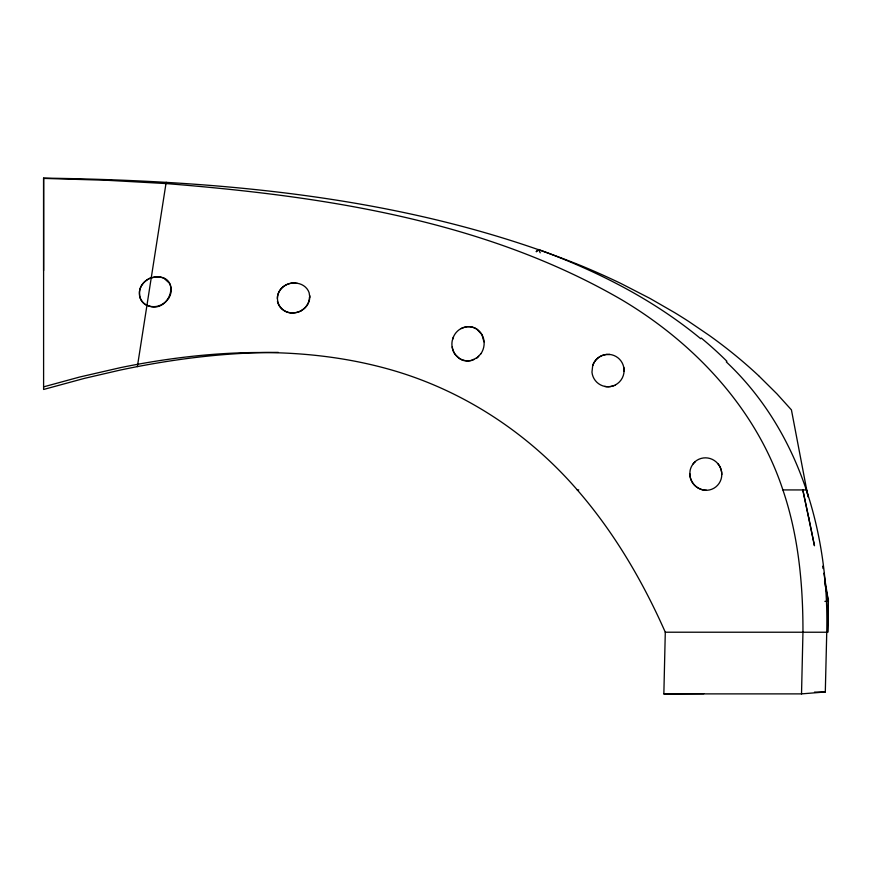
<?xml version="1.0" encoding="UTF-8"?>
<svg xmlns="http://www.w3.org/2000/svg" width="872" height="872" viewBox="0 0 872 872"><rect width="100%" height="100%" fill="white"/><g stroke="black" fill="none" stroke-linecap="round" stroke-linejoin="round"><path stroke-width="1.31" d="M43.6 270.582L43.6 178.106C225.041 180.689 410.407 197.105 580.251 265.35A808.028 726.561 -25.3 0 1 620.733 283.389L649.945 298.398L674.721 312.677A664.039 597.08 -25.3 0 1 688.771 321.495L709.296 335.448A568.359 511.047 -25.3 0 1 759.392 376.41M43.6 386.863L79.69 377.02L120.609 367.613A826.024 805.477 -5.3 0 1 137.765 364.278C220.91 349.138 307.936 346.348 389.915 369.51C462.552 389.991 528.007 432.904 577.264 489.911C614.041 532.214 642.664 581.068 665.292 632.211L827.692 632.233L828.4 599.435M827.692 632.233L828.4 601.364L823.877 573.242M703.846 693.665L663.854 693.883L665.292 632.211M663.854 693.883L801.521 693.883L802.959 632.211C803.047 584.186 798.436 535.615 782.893 489.922C756.111 408.521 694.308 342.881 621.529 299.695C483.807 219.842 322.346 196.058 166.018 183.567L106.602 180.264L43.6 178.4M801.521 693.883L825.304 691.976L826.743 632.222C829.163 533.697 799.831 431.062 726.289 361.902M695.104 461.626A16.11 15.969 50.7 0 1 717.754 463.577A16.623 16.503 -84.7 0 1 721.798 474.51A15.881 15.598 88.1 0 1 707.148 490.271L706.385 490.228A16.481 16.099 70.3 0 1 703.246 489.966A16.481 16.078 65.4 0 1 700.99 489.345L700.26 489.072A16.372 15.936 63.3 0 1 689.817 473.594L690.134 470.433A16.121 15.969 51.6 0 1 691.747 466.019L693.022 464.035A16.056 15.914 45 0 1 695.18 461.713A16.056 15.914 44.9 0 0 693.022 464.035M166.181 182.248L137.373 366.611A853.743 767.643 -25.3 0 0 119.66 370.197L84.41 378.372L43.6 389.468L43.6 178.237M480.897 353.749A18.748 18.563 -8.7 0 0 484.134 342.489L481.933 334.619L476.733 329.06A15.086 14.879 -6.2 0 0 465.31 327L460.874 328.646A17.298 17.091 -2.3 0 0 453.822 336.069L452.306 340.374A18.835 18.606 1.6 0 0 451.914 343.819L451.936 345.083A18.399 18.181 -2.2 0 0 452.121 346.969A17.527 17.32 -1 0 0 455.326 354.642L459.381 358.414A15.097 14.911 -0.3 0 0 471.196 360.496L476.962 357.814L480.919 353.727M592.677 365.728A16.208 16.165 9 0 1 606.422 354.457L609.735 354.468L606.411 354.468A16.208 16.165 8.7 0 0 592.677 365.728L591.968 372.148A16.067 16.012 24.2 0 0 604.678 386.394A16.034 16.012 37.7 0 0 614.117 385.522A16.045 16.012 36.2 0 1 604.667 386.405M452.579 339.263L453.331 337.104M150.791 277.885A18.018 15.064 -15 0 0 139.455 293.755A17.418 14.552 -13.2 0 0 144.131 303.489A15.674 13.145 -13.9 0 0 146.976 305.244C169.517 315.98 183.305 274.277 154.649 277.045A15.522 12.906 -16.9 0 0 151.27 277.917L155.358 276.947A14.868 12.426 -17 0 1 164.078 278.364L169.397 283.171A18.105 15.293 -18.5 0 1 171.185 290.572M536.291 251.725L538.58 249.512C596.633 270.843 652.845 299.14 700.696 338.707M536.291 251.572L538.58 249.512L540.215 252.815M615.534 384.846L614.117 385.522M301.32 310.726L299.913 311.424A16.23 15.227 -10.3 0 1 292.85 312.863M460.874 328.646L463.806 327.382M464.863 327.087C470.88 325.518 477.638 328.134 481.093 333.278A17.756 17.582 -14.1 0 1 484.091 341.813M137.373 366.611C183.807 357.694 231.025 352.332 278.353 352.397M814.503 692.128L825.304 691.976M296.927 283.095L293.646 282.964A16.459 15.031 -8.6 0 0 277.394 298.409L277.732 301.32A15.958 14.922 -9.8 0 0 292.839 313.19M782.893 489.922L806.687 489.944L807.755 494.533M577.264 489.911L578.746 489.911M824.879 601.364L828.4 601.364L824.552 581.635M759.37 376.432L776.974 393.893L791.427 409.884L808.039 496.909M822.634 566.233L823.059 568.577M301.254 310.628A16.666 15.369 -15.6 0 0 309.789 297.156L309.124 292.687A15.827 14.421 -13.2 0 0 296.883 283.215M309.745 295.608L309.811 297.156M478.717 356.332A16.568 16.426 4.2 0 1 476.003 358.457M473.932 359.558A15.118 14.966 1.8 0 1 463.817 360.43M463.773 360.55A16.568 16.339 0.8 0 1 452.252 346.947M689.807 473.594A16.372 15.936 63.7 0 0 701.001 489.29A16.851 16.437 65.7 0 0 703.257 489.944A16.437 16.067 70.4 0 0 706.385 490.238M717.819 463.512A16.655 16.535 -85.6 0 1 721.787 474.51M609.735 354.446A16.023 16.001 11.3 0 1 623.981 368.976L624.09 370.622A16.296 16.274 26.6 0 1 615.425 384.912M623.785 367.363A16.437 16.415 11.1 0 1 624.058 371.418M277.383 298.409A16.47 15.042 -6.7 0 1 295.292 282.964M309.473 297.167A16.274 14.988 -16.9 0 1 294.845 312.776A16.274 14.988 -16.9 0 1 277.438 301.385M171.206 290.572A19.01 16.056 -17.6 0 1 168.917 297.864M168.852 297.843A17.069 14.53 -15.4 0 1 158.519 305.963A14.977 12.764 -15 0 1 146.965 305.255M146.823 305.451A16.884 14.301 -16.6 0 1 139.487 293.766A17.756 14.846 -15.1 0 1 151.194 277.743M701.23 338.042A355.024 329.91 43.5 0 1 726.91 361.281M808.769 517.881L802.807 489.944L814.47 545.752L808.769 517.881"/></g></svg>
